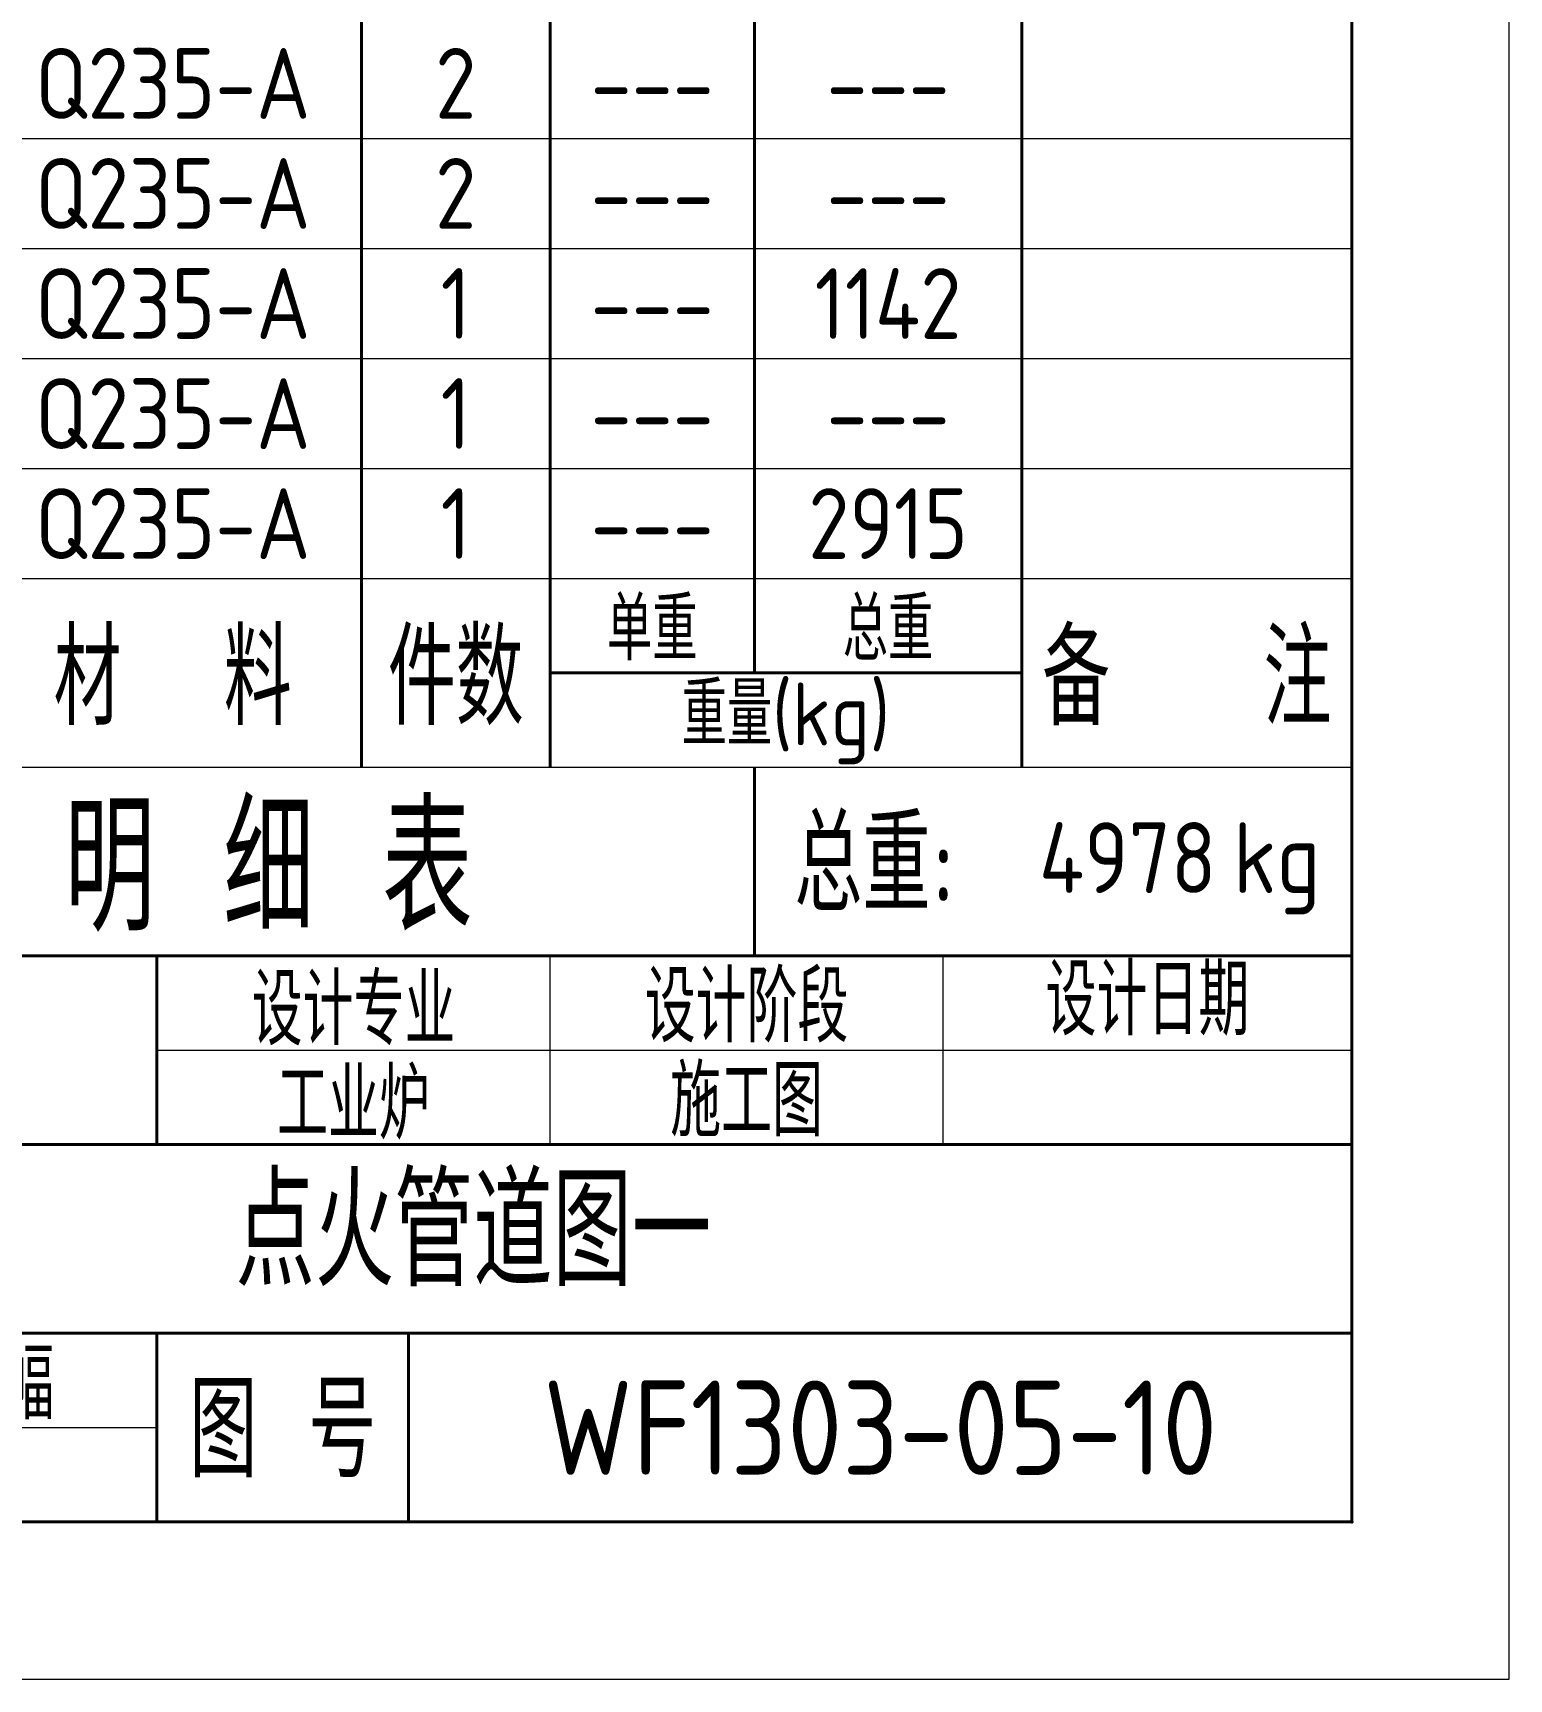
# Model space of a CAD drawing. Header units: millimetres. Extents: x -11969 to 47316, y 514 to 81306.
# Drawn here: x 41213 to 47316, y 514 to 7320 of the extents above; entities that cross this region are included whole.
import ezdxf
from ezdxf.enums import TextEntityAlignment as Align

# ---------------------------------------------------------------- set-up
doc = ezdxf.new("R2010")
doc.units = ezdxf.units.MM
for name, color, linetype, lineweight in [('SHI', 7, 'Continuous', 40), ('WEN', 3, 'Continuous', 20), ('XI', 2, 'Continuous', 20)]:
    doc.layers.add(name, color=color, linetype=linetype, lineweight=lineweight)
doc.styles.add('GB', font='gbenor.shx', dxfattribs={"bigfont": 'gbcbig.shx'})

msp = doc.modelspace()

# ---------------------------------------------------------------- linework, layer by layer
at = {"layer": 'SHI'}
for p, q in [((42570.926, 4284.42), (42570.926, 10979.42)), ((43350.926, 4284.42), (43350.926, 10979.42)), ((44195.926, 4674.42), (44195.926, 10979.42)), ((45300.926, 4284.42), (45300.926, 10979.42)), ((45300.926, 4674.42), (43350.926, 4674.42)), ((44195.926, 3504.42), (44195.926, 4284.42)), ((34965.926, 3504.42), (46665.926, 3504.42)), ((34965.926, 3504.42), (46665.926, 3504.42)), ((34965.926, 3504.42), (46665.926, 3504.42)), ((34965.926, 3504.42), (46665.926, 3504.42)), ((34965.926, 3504.42), (46665.926, 3504.42)), ((41725.926, 2724.42), (41725.926, 3504.42)), ((34965.926, 2724.42), (46665.926, 2724.42)), ((38865.926, 1944.42), (46665.926, 1944.42)), ((41725.926, 1164.42), (41725.926, 1944.42)), ((42765.926, 1944.42), (42765.926, 1164.42))]:
    msp.add_line(p, q, dxfattribs=at)
msp.add_lwpolyline([(-5724.074, 1164.42), (46665.926, 1164.42), (46665.926, 38474.42), (-5724.074, 38474.42)], close=True, dxfattribs=at)
msp.add_point((46665.926, 1164.42), dxfattribs=at)
at = {"layer": 'XI'}
for p, q in [((34965.926, 6884.42), (46665.927, 6884.42)), ((34965.926, 6429.42), (46665.926, 6429.42)), ((34965.926, 5974.42), (46665.926, 5974.42)), ((34965.926, 5519.42), (46665.927, 5519.42)), ((34965.926, 5064.42), (46665.926, 5064.42)), ((34965.926, 4284.42), (46665.926, 4284.42)), ((43350.926, 2724.42), (43350.926, 3504.42)), ((44975.926, 2724.42), (44975.926, 3504.42)), ((41725.926, 3114.42), (46665.926, 3114.42)), ((34965.926, 1554.42), (41725.926, 1554.42))]:
    msp.add_line(p, q, dxfattribs=at)
msp.add_lwpolyline([(-7349.074, 514.42), (47315.926, 514.42), (47315.926, 39124.42), (-7349.074, 39124.42)], close=True, dxfattribs=at)

# ---------------------------------------------------------------- texts
at = {"layer": 'SHI', "style": 'GB'}
msp.add_text('点火管道图一', height=455, dxfattribs=at).set_placement((42050.926, 2139.42))
at = {"layer": 'WEN', "style": 'GB'}
for s, height, p in [('Q235-A', 292.5, (41790.926, 7111.92)), ('2', 292.5, (42960.926, 7111.92)), ('---', 292.5, (43773.426, 7111.92)), ('---', 292.5, (44748.426, 7111.92)), ('Q235-A', 292.5, (41790.926, 6656.92)), ('2', 292.5, (42960.926, 6656.92)), ('---', 292.5, (43773.426, 6656.92)), ('---', 292.5, (44748.426, 6656.92)), ('Q235-A', 292.5, (41790.926, 6201.92)), ('1', 292.5, (42960.926, 6201.92)), ('1142', 292.5, (44748.426, 6201.92)), ('---', 292.5, (43773.426, 6201.92)), ('Q235-A', 292.5, (41790.926, 5746.92)), ('1', 292.5, (42960.926, 5746.92)), ('---', 292.5, (43773.426, 5746.92)), ('---', 292.5, (44748.426, 5746.92)), ('Q235-A', 292.5, (41790.926, 5291.92)), ('1', 292.5, (42960.926, 5291.92)), ('2915', 292.5, (44748.426, 5291.92)), ('---', 292.5, (43773.426, 5291.92)), ('单重', 260, (43773.426, 4869.42)), ('总重', 260, (44748.426, 4869.42)), ('材  料', 390, (41790.926, 4674.42)), ('件数', 390, (42960.926, 4674.42)), ('备   注', 390, (45983.426, 4674.42)), ('重量(kg)', 260, (44325.926, 4479.42)), ('材 料 明 细 表', 520, (41530.926, 3894.42)), ('总重:', 390, (44696.426, 3903.88)), ('设计阶段', 292.5, (44163.426, 3309.42)), ('设计日期', 292.5, (45820.926, 3335.846)), ('设计专业', 292.5, (42538.426, 3296.646)), ('工业炉', 292.5, (42538.426, 2906.646)), ('施工图', 292.5, (44163.426, 2919.42)), ('图 幅', 292.5, (41010.926, 1749.42)), ('图 号', 390, (42245.926, 1554.42)), ('WF1303-05-10', 390, (44715.926, 1554.42))]:
    msp.add_text(s, height=height, dxfattribs=at).set_placement(p, align=Align.MIDDLE)
msp.add_text('4978', height=292.5, dxfattribs=at).set_placement((46105.801, 3764.42), align=Align.RIGHT)
msp.add_text('kg', height=292.5, dxfattribs=at).set_placement((46174.88, 3764.42))

doc.saveas('drawing.dxf')
